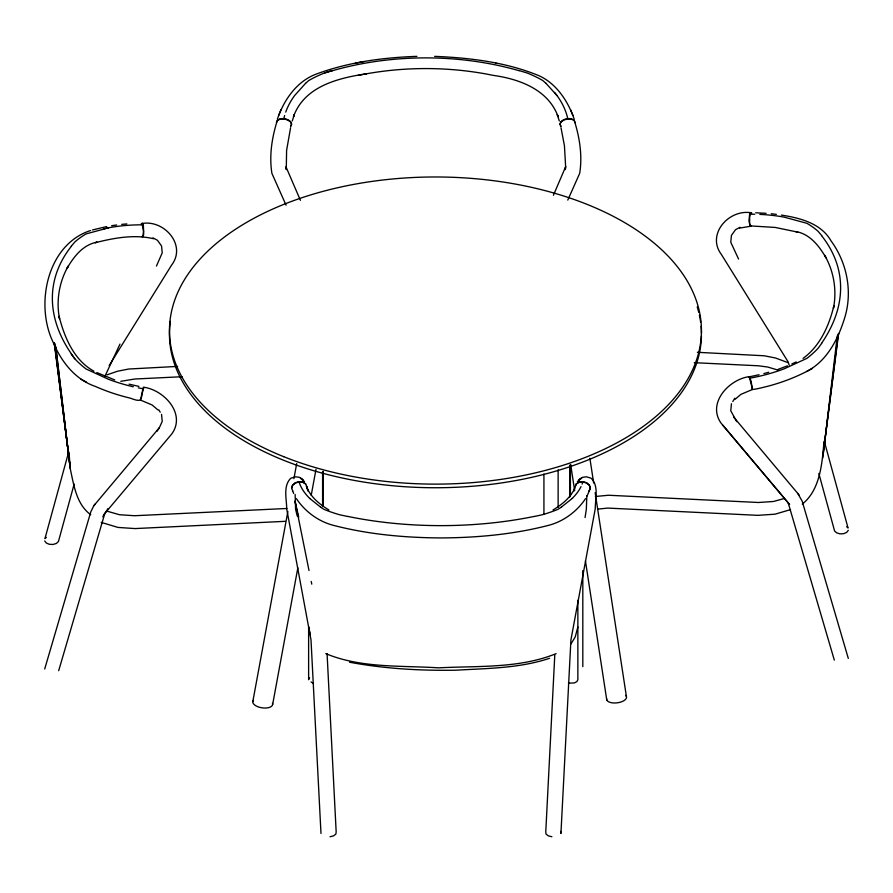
<?xml version="1.0" encoding="UTF-8"?>
<svg xmlns="http://www.w3.org/2000/svg" width="893" height="893" viewBox="0 0 893 893"><rect width="100%" height="100%" fill="white"/><g stroke="black" fill="none" stroke-linecap="round" stroke-linejoin="round"><path stroke-width="1.34" d="M295.136 494.488L295.594 509.256L297.213 515.987M802.271 504.11C820.366 489.721 822.096 463.143 823.971 441.879M554.787 654.993L545.768 831.93L546.047 834.062L548.291 835.826L551.885 836.752M731.445 403.759L730.764 410.78L736.725 421.619M822.766 458.02L837.288 335.857M577.86 626.964L575.237 636.921L570.861 644.065M823.234 453.733L838.259 333.937M823.703 449.436L838.639 333.469M585.06 517.527L586.344 509.256L586.824 495.794M252.819 701.574L287.87 511.455M293.92 478.637L296.699 463.59M272.633 704.566L297.849 567.792M311.211 495.302L315.999 469.316M749.629 214.231L748.981 220.649L750.031 225.884L775.258 227.447L797.784 232.124L795.864 231.544C810.051 234.055 819.238 246.088 825.992 257.809L824.685 255.387C833.828 271.204 837.031 290.27 833.448 308.197L833.917 305.618C829.229 325.432 820.02 346.16 803.053 358.394M290.593 127.688L286.597 150.415L286.273 169.614L285.95 166.768L300.428 200.333M284.633 115.498L283.762 118.97L280 119.182L277.31 120.544L276.395 122.698M68.75 451.746L44.951 538.624L46.336 537.352M74.164 484.062L58.425 541.549L56.359 543.457L53.033 544.462L49.361 544.306L46.302 543.011L44.695 540.935M292.257 120.99L294.322 114.605L293.473 116.682C304.334 86.275 338.179 78.037 366.554 73.762L358.372 75.369M44.695 669.013L90.829 511.745L93.843 505.695L159.389 427.635L162.236 421.384L161.555 414.374M58.681 670.699L104.816 513.442M285.715 112.105L285.727 112.083A119.193 79.477 0 0 1 294.59 95.573L305.551 83.362M291.643 488.281L292.58 485.39L295.304 483.068L299.077 481.941L302.883 482.287L305.719 484.039M277.41 119.059C283.829 100.094 296.71 81.397 316.066 74.152C348.214 62.197 382.773 57.554 416.919 56.359M582.124 484.129L582.995 481.628L586.757 482.789L589.458 485.167L590.362 488.125L589.235 490.882M143.371 388.823L144.019 387.529M103.409 515.116L171.746 433.976C186.347 413.939 164.022 389.705 143.338 387.182L140.502 400.075L152.111 404.976L157.938 409.932M573.585 491.228L576.309 483.827L579.166 482.019L582.984 481.651M589.347 490.748L587.025 496.061M575.114 486.718L576.208 484.039L579.044 482.287L582.861 481.941L586.634 483.068L589.358 485.39L590.295 488.281L589.201 490.96M280.982 109.794L278.661 115.454M290.705 126.304L291.643 124.038L290.549 121.571C287.077 118.389 281.362 117.351 277.41 120.22C271.974 137.165 269.039 155.661 271.907 173.376L286.073 205.2M290.671 126.382L291.587 124.239L290.459 121.872L287.602 119.941L283.773 118.948M553.414 195.277L565.637 166.768L564.432 145.659L560.994 127.688M567.781 200.11L579.68 173.376C582.549 155.661 579.613 137.165 574.177 120.22C570.225 117.351 564.51 118.389 561.038 121.571L559.944 124.038L560.882 126.304M104.693 376.779L119.986 344.073M156.454 266.058L162.236 252.831L161.555 245.988L157.481 240.295L152.937 237.884M748.981 376.913L759.028 374.736M309.581 677.798L308.621 679.685L308.621 626.752M574.657 488.516C570.236 497.948 561.775 504.701 553.035 509.959M751.772 213.07L751.013 212.757L750.232 214.242L749.662 217.133L749.618 223.864L750.924 226.197L739.538 228.106M732.796 401.537L734.839 398.2M109.158 365.572L171.601 265.098C187.072 244.849 163.586 218.852 141.228 223.674M102.773 516.824L107.997 508.608M157.157 431.152L159.389 427.635M585.562 498.618C577.068 511.309 564.008 521.155 549.206 525.173C513.955 534.394 477.342 537.72 440.975 537.932C404.607 537.72 367.994 534.394 332.743 525.173C317.941 521.155 304.87 511.309 296.376 498.618M577.369 481.684L582.582 477.297L586.489 476.817L591.155 478.235C599.091 486.071 595.229 498.986 595.229 508.898L570.917 639.935L560.938 833.493L560.659 831.372M821.716 343.347L818.155 348.214A108.41 62.186 -8 0 1 806.87 358.394L784.445 368.697A118.535 67.991 -8 0 1 749.64 378.23L749.093 376.701M848.305 530.319L846.698 532.395L843.639 533.69L839.967 533.858L836.641 532.842L834.575 530.933L818.836 473.457M71.284 246.178L74.845 241.981A108.41 62.186 8 0 1 86.096 233.91L108.522 227.815A118.535 67.991 8 0 1 143.393 224.835L142.579 223.362L141.708 223.674M93.843 505.695L95.261 504.02M749.428 376.824L751.013 380.954L752.498 389.471L740.889 394.371L735.062 399.327M572.179 498.473L561.206 507.269M305.551 83.384L308.799 80.504A108.41 72.288 0 0 1 324.583 72.958L332.453 70.558L324.583 72.958M749.607 378.219C750.667 381.936 751.683 385.676 752.341 389.493C756.851 389.136 762.868 387.428 767.88 386.234C781.23 382.706 794.257 377.851 806.546 371.521C827.644 360.817 838.951 337.487 845.314 315.72C852.424 290.236 846.664 262.341 831.171 241.065C821.013 223.217 800.15 217.992 781.353 215.079M578.485 480.121L581.477 478.068L579.501 479.407M561.206 507.257L557.958 509.334A108.41 52.073 0 0 1 542.174 514.77L534.315 516.5M740.063 227.268L735.519 229.691L731.445 235.372L730.764 242.226L738.567 259.059M806.546 371.521L812.373 368.429M556.138 653.631C519.302 668.645 477.699 665.787 438.686 667.841C401.225 665.419 361.14 668.366 325.789 653.631M791.879 363.942L796.21 361.944M787.425 365.84L778.261 369.289M106.993 374.87L117.463 371.242L128.759 369.021L177.595 366.409M784.367 498.484L773.483 501.486L758.447 502.491L608.479 495.247L595.352 496.497M790.528 509.624L775.001 514.189L757.934 515.339L607.698 508.084L597.975 509.099M549.608 658.275C519.637 668.332 487.288 668.366 456.022 670.196C420.413 670.788 384.604 668.768 349.554 662.215M90.617 230.517C47.318 244.381 34.872 304.089 52.966 341.919C61.115 361.352 74.945 379.525 95.551 386.502C106.725 391.469 118.389 395.32 130.289 398.144C143.784 403.29 140.168 399.104 143.393 388.835L138.27 387.852M92.515 229.947L106.725 226.565M749.662 376.578C728.978 379.09 706.653 403.335 721.254 423.371L789.591 504.5L722.75 425.135M763.928 373.564L768.773 372.258M567.814 118.948L563.985 119.941L561.128 121.872L560 124.239L560.916 126.382M330.042 836.752L333.647 835.826L335.88 834.062L336.17 831.93L327.072 653.609M120.801 381.322L134.81 379.012L182.06 376.723M103.856 228.787L108.555 227.815M355.492 63.169L364.031 61.572M366.085 73.862C405.478 66.808 446.109 66.808 485.502 73.862L493.215 75.369C519.402 79.019 548.324 89.579 558.114 116.682L557.265 114.605L559.319 120.99M111.647 225.695L116.648 224.969M121.727 224.377L126.873 223.909M285.302 521.322L135.066 528.578L117.999 527.428L101.222 522.383M751.013 212.757C728.71 209.029 706.184 234.435 721.399 254.483L788.24 362.056L789.178 365.192M286.932 508.474L134.553 515.73L119.517 514.725L107.64 511.343M754.764 214.242L749.607 214.231L750.421 212.746L751.292 213.059M759.831 214.398L759.865 214.398A119.193 68.359 -8 0 1 784.445 217.2L806.904 223.306A108.41 62.186 -8 0 1 818.144 231.354L821.716 235.562M755.69 212.791L766.127 213.293M434.645 56.359C469.852 57.799 505.818 62.13 538.635 75.559C556.372 83.395 568.06 101.199 574.166 119.059M697.355 352.3L764.241 355.782L775.537 358.004L788.396 362.781M694.263 362.681L758.19 365.773L767.634 367.012L778.685 370.282M567.803 118.97L571.565 119.182L574.266 120.544L575.17 122.698M771.273 213.751L776.352 214.353M568.394 683.134L574.311 682.966L576.911 681.582L577.86 679.685L577.86 600.286M495.526 63.057L496.084 63.169M138.917 386.39L129.072 384.169M133.135 386.736L133.169 386.747A119.193 68.359 8 0 1 108.555 379.313L86.096 368.999A108.41 62.186 8 0 1 74.856 358.83L71.284 353.963L74.845 358.841M347.634 516.478L339.764 514.792A108.41 52.073 0 0 1 323.969 509.334L320.732 507.257M519.134 70.58L526.993 72.936A108.41 72.288 0 0 1 542.777 80.526L546.025 83.384M153.462 238.71C134.363 234.189 113.991 237.951 95.216 242.729L97.136 242.148C82.949 244.66 73.762 256.704 67.008 268.413L68.314 266.002C59.172 281.808 55.969 300.885 59.552 318.801L59.083 316.234C64.296 337.152 74.03 360.404 93.932 371.175M114.739 379.905L96.79 372.548M80.627 379.045L86.454 382.137M328.903 509.959C320.163 504.701 311.702 497.948 307.27 488.516L308.353 491.228L306.332 486.183M311.065 681.951L313.465 683.458M303.453 480.121L300.45 478.068L304.558 481.684M302.426 479.407L299.345 477.297L295.449 476.817L290.783 478.235C282.835 486.071 286.709 498.986 286.709 508.898L311.01 639.935L320.989 833.493M320.732 507.269L309.771 498.473M90.729 514.725C76.318 504.288 73.784 484.832 70.234 468.635L55.712 346.473M846.664 526.747L848.049 528.02L824.25 441.131M546.025 83.362L556.998 95.551A118.535 79.042 0 0 1 567.825 118.936M797.739 493.416L802.171 501.14L848.305 658.398M733.611 417.02L799.157 495.079M554.564 92.425L556.986 95.573M158.842 409.92L160.204 412.153M141.987 223.362L143.572 231.265L142.835 236.5L142.076 236.812L142.969 236.5L143.673 234.457L143.371 224.835M572.915 115.454L570.582 109.794M306.812 486.718L305.629 483.827L302.772 482.019L298.943 481.651L295.192 482.789L292.491 485.167L291.587 488.125L292.725 490.96M292.603 490.748L293.697 493.483M310.306 634.599L308.621 626.964M788.184 502.826L834.319 660.094M306.757 486.585L307.438 488.917M298.731 517.192L294.991 501.029L309.011 570.515M311.211 581.421L311.769 584.145M589.882 458.254L593.678 483.035M595.151 492.679L626.406 696.462M570.66 464.505L574.668 490.67M585.44 560.893L606.76 699.967M54.183 342.7L69.118 458.667L54.573 343.18M54.562 343.191L69.766 464.338L55.902 347.98M70.234 468.635L69.085 452.941M582.816 570.549L582.816 666.669M570.415 465.409L570.415 495.95M569.712 465.097L569.712 497.133M558.136 469.807L558.136 507.425M543.926 473.993L543.926 514.39M323.288 471.37L323.288 506.197M322.585 471.917L322.585 506.621M625.613 695.379A10.024 4.655 -7 0 1 618.291 702.668A10.024 4.655 -7 0 1 606.66 698.75M272.499 703.282A10.024 4.822 8.4 0 1 261.95 707.825A10.024 4.822 8.4 0 1 253.355 700.391M701.429 335.958A265.991 153.574 0 0 1 422.78 487.567A265.991 153.574 0 0 1 170.384 321.346M697.232 306.946A265.991 153.574 0 0 1 698.75 312.383M699.386 315.129A265.991 153.574 0 0 1 700.614 322.049M701.083 326.213A265.991 153.574 0 0 1 701.44 333.178M821.538 235.618A236.277 135.513 -8 0 1 821.538 343.325M71.429 353.929A236.277 135.513 8 0 1 71.429 246.222M581.042 486.573A119.193 57.252 0 0 1 572.167 498.473M309.782 498.473A118.535 56.929 0 0 1 298.932 481.628M534.248 516.411A236.277 113.478 0 0 1 347.701 516.411M332.509 70.681A236.277 157.548 0 0 1 519.067 70.681M565.593 166.745L565.314 169.614L565.637 166.768M283.684 456.669A265.991 153.574 0 0 0 700.514 343.37A265.991 153.574 0 0 0 322.15 191.604A265.991 153.574 0 0 0 283.684 456.669"/></g></svg>
